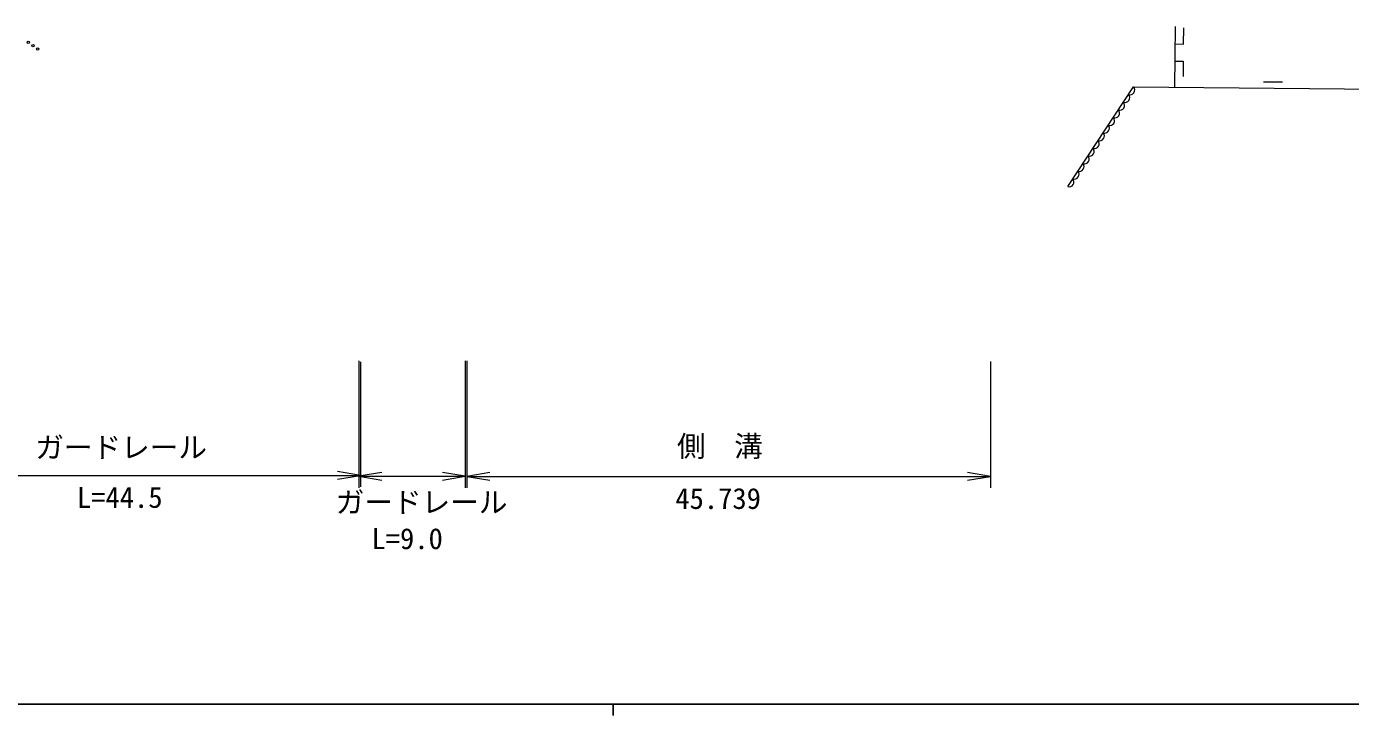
# Model space of a CAD drawing. Units: millimetres, scale not verified. Extents: x 40000 to 680000, y 20000 to 380000.
# Drawn here: x 216739 to 332423, y 204000 to 264245 of the extents above; entities that cross this region are included whole.
import ezdxf
from ezdxf.enums import TextEntityAlignment as Align

# ---------------------------------------------------------------- set-up
doc = ezdxf.new("R2010")
doc.units = ezdxf.units.MM
doc.header["$LTSCALE"] = 1000
for name, color, linetype, lineweight in [('M-STR-HTXT', 7, 'Continuous', 13), ('M-TTL-BAND', 7, 'Continuous', 25), ('M-WORK', 1, 'Continuous', 13)]:
    doc.layers.add(name, color=color, linetype=linetype, lineweight=lineweight)
doc.styles.add('ＭＳ ゴシック', font='')
doc.styles.get('ＭＳ ゴシック').set_extended_font_data('MS Gothic')

# ---------------------------------------------------------------- blocks, each defined once
blk = doc.blocks.new('open_arrow')
at = {"color": 0, "linetype": 'Continuous', "lineweight": -2}
blk.add_lwpolyline([(7.5, 1.25), (0, 0), (7.5, -1.25)], dxfattribs=at)

msp = doc.modelspace()

# ---------------------------------------------------------------- linework, layer by layer
at = {"layer": 'M-STR-HTXT'}
for p, q in [((245770, 235000), (245770, 223919)), ((245910, 234925), (245910, 223990)), ((255078, 235000), (255078, 223919)), ((255218, 235000), (255218, 223910)), ((300957, 234949), (300957, 223910)), ((203683, 224990), (245910, 224990)), ((245770, 224919), (255078, 224919)), ((255218, 224910), (300957, 224910))]:
    msp.add_line(p, q, dxfattribs=at)
at = {"layer": 'M-TTL-BAND'}
for p, q in [((40000, 205000), (579000, 205000)), ((268000, 205000), (268000, 204000))]:
    msp.add_line(p, q, dxfattribs=at)
at = {"layer": 'M-WORK'}
for p, q in [((317106, 264245), (317058, 258924)), ((317833, 262697), (317856, 264128)), ((317092, 262720), (317833, 262697)), ((317078, 261219), (317809, 261219)), ((317809, 261219), (317809, 259859)), ((324822, 259413), (326487, 259390)), ((307722, 250247), (313474, 258954)), ((313474, 258954), (356853, 258585))]:
    msp.add_line(p, q, dxfattribs=at)
for centre in [(216894, 262851), (217301, 262562), (217709, 262273)]:
    msp.add_circle(centre, 100, dxfattribs=at)
for centre in [(312711, 258015), (313154, 258685), (311827, 256675), (312269, 257345), (311384, 256005), (310499, 254666), (310942, 255336), (309614, 253326), (310057, 253996), (308729, 251986), (309172, 252656), (308287, 251317), (307844, 250647)]:
    msp.add_arc(centre, 418, 253.00041, 40.1016, dxfattribs=at)

# ---------------------------------------------------------------- block references
at = {"layer": 'M-STR-HTXT', "xscale": 267, "yscale": 267, "rotation": 180}
for p in [(245910, 224990), (255078, 224919), (300957, 224910)]:
    msp.add_blockref('open_arrow', p, dxfattribs=at)
at = {"layer": 'M-STR-HTXT', "xscale": 267, "yscale": 267}
for p in [(245770, 224919), (255218, 224910)]:
    msp.add_blockref('open_arrow', p, dxfattribs=at)

# ---------------------------------------------------------------- texts
at = {"layer": 'M-STR-HTXT', "style": 'ＭＳ ゴシック'}
for s, p in [('ガードレール', (217509, 225979)), ('側\u3000溝', (273573, 226086)), ('ガードレール', (243762, 221185))]:
    msp.add_text(s, height=1833, dxfattribs=at).set_placement(p, align=Align.BOTTOM_LEFT)
for s, p in [('L=44.5', (224890, 221607)), ('45.739', (277170, 221512)), ('L=9.0', (250000, 218000))]:
    msp.add_text(s, height=1833, dxfattribs=at).set_placement(p, align=Align.BOTTOM_CENTER)

doc.saveas('drawing.dxf')
